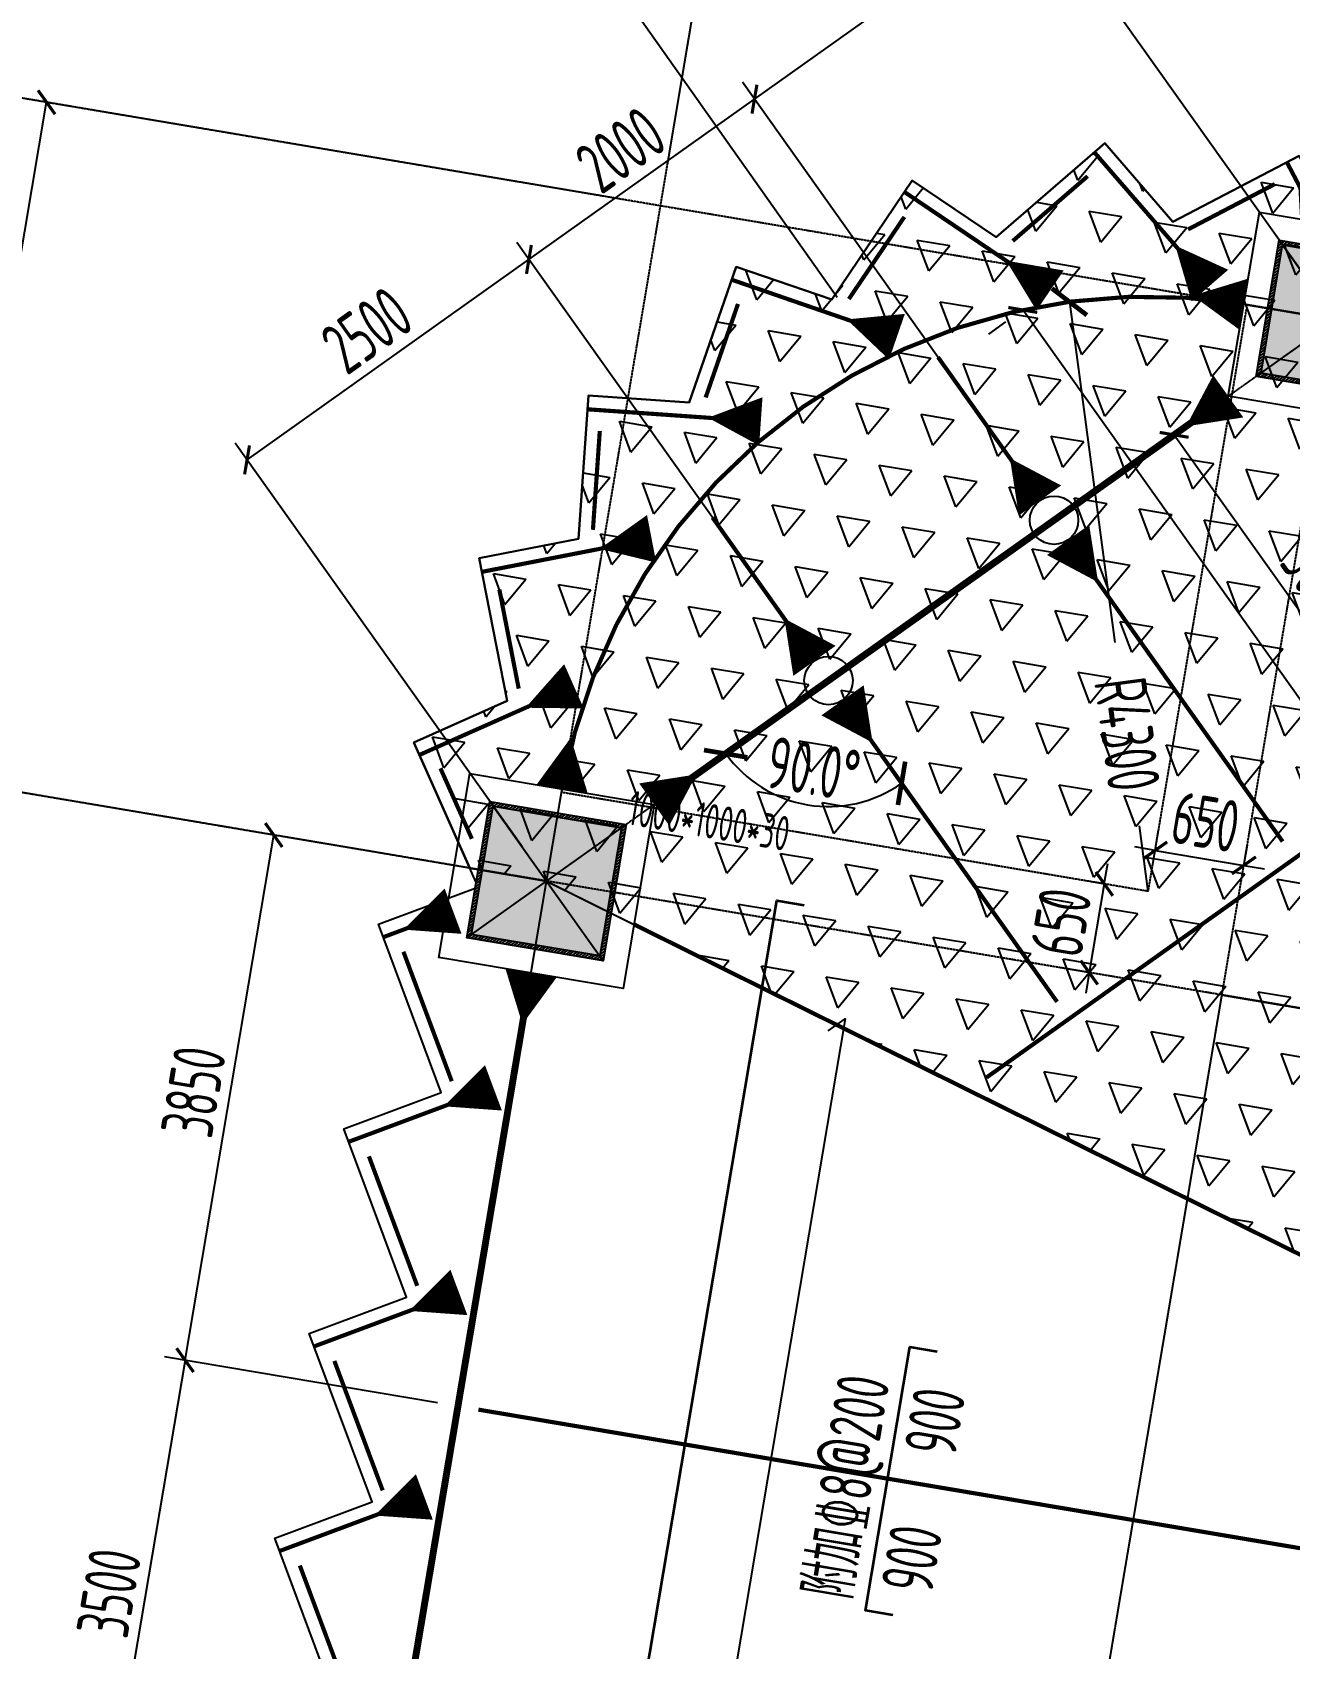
# Model space of a CAD drawing. Header units: inches. Extents: x 27 to 78955, y -206 to 80389.
# Drawn here: x 11858 to 20945, y 61271 to 72956 of the extents above; entities that cross this region are included whole.
import ezdxf
from ezdxf.enums import TextEntityAlignment as Align

# ---------------------------------------------------------------- set-up
doc = ezdxf.new("R2010")
doc.units = ezdxf.units.IN
doc.header["$MEASUREMENT"] = 0
for name, pattern in [('T1-AXIS-150$0$CENTER', [2, 1.25, -0.25, 0.25, -0.25]), ('T1-COLS-F10~F19$0$HIDDEN', [0.375, 0.25, -0.125]), ('T1-PLAN-F11$0$CENTER', [2, 1.25, -0.25, 0.25, -0.25]), ('T1-PLAN-F11$0$HIDDEN', [0.375, 0.25, -0.125])]:
    doc.linetypes.add(name, pattern=pattern)
for name, color, linetype in [('T1-AXIS-150$0$0S-AXIS', 1, 'T1-AXIS-150$0$CENTER'), ('T1-AXIS-150$0$0S-AXIS-DIMS', 1, 'Continuous'), ('T1-COLS-F10~F19$0$0S-COLS', 90, 'T1-COLS-F10~F19$0$HIDDEN'), ('T1-COLS-F10~F19$0$0S-COLS-HATCH', 8, 'Continuous'), ('T1-COLS-F10~F19$0$0S-SCOLS-LINE', 2, 'Continuous'), ('T1-PLAN-F11$0$0S-AXIS', 21, 'T1-PLAN-F11$0$CENTER'), ('T1-PLAN-F11$0$0S-SBEAM-FB', 7, 'T1-PLAN-F11$0$HIDDEN'), ('T1-PLAN-F11$0$0S-SBEAM-SB', 3, 'T1-PLAN-F11$0$HIDDEN'), ('T1-PLAN-F11$0$0S-SLAB-LINE', 40, 'Continuous'), ('T1-PLAN-F11$0$0S-SLAB-RBAR', 7, 'Continuous'), ('T1-PLAN-F11$0$0S-SLAB-SYMB', 10, 'Continuous'), ('T1-PLAN-F11$0$0S-SLAB-TEXT', 4, 'Continuous'), ('T1-PLAN-F11$0$0S-SYMB-DIMS', 21, 'Continuous')]:
    doc.layers.add(name, color=color, linetype=linetype)
doc.layers.add('T1-COLS-F10~F19$0$0-COLS-定位用', color=21, linetype='Continuous', plot=False)
doc.styles.add('T1-AXIS-150$0$XD2008', font='xd-hzs.shx', dxfattribs={"width": 0.7, "bigfont": 'xd-hztxt.shx'})
doc.styles.add('T1-COLS-F10~F19$0$XD2008', font='xd-hzs.shx', dxfattribs={"width": 0.7, "bigfont": 'xd-hztxt.shx'})
doc.styles.add('T1-PLAN-F11$0$XD2008', font='xd-hzs.shx', dxfattribs={"width": 0.7, "bigfont": 'xd-hztxt.shx'})
doc.dimstyles.new('T1-AXIS-150$0$XD150$0', dxfattribs={"dimscale": 150, "dimtxt": 3.5, "dimasz": 1, "dimexe": 1, "dimexo": 2, "dimgap": 0.5, "dimtad": 1, "dimdec": 0, "dimdsep": 46, "dimtxsty": 'T1-AXIS-150$0$XD2008', "dimblk": 'T1-AXIS-150$0$_ARCHTICK', "dimcen": 2.5, "dimclrt": 4, "dimaunit": 1, "dimadec": 0, "dimazin": 0, "dimtfac": 1, "dimtdec": 0, "dimtix": 1, "dimtmove": 0, "dimatfit": 3, "dimfxl": 1, "dimtolj": 1, "dimtzin": 0, "dimarcsym": 0})
doc.dimstyles.new('T1-PLAN-F11$0$XD150', dxfattribs={"dimscale": 150, "dimtxt": 2.5, "dimasz": 1.5, "dimexe": 1, "dimexo": 2, "dimgap": 0.5, "dimtad": 1, "dimdec": 0, "dimdsep": 46, "dimtxsty": 'T1-PLAN-F11$0$XD2008', "dimblk": 'T1-PLAN-F11$0$_ARCHTICK', "dimcen": 2.5, "dimclrt": 4, "dimadec": 1, "dimazin": 0, "dimtfac": 1, "dimtdec": 0, "dimtix": 1, "dimtmove": 2, "dimatfit": 3, "dimldrblk": 'T1-PLAN-F11$0$_ARCHTICK', "dimfxl": 1, "dimtolj": 1, "dimtzin": 0, "dimarcsym": 0})
doc.dimstyles.new('T1-PLAN-F11$0$XD150$0', dxfattribs={"dimscale": 150, "dimtxt": 2.5, "dimasz": 1, "dimexe": 1, "dimexo": 2, "dimgap": 0.5, "dimtad": 1, "dimdec": 0, "dimdsep": 46, "dimtxsty": 'T1-PLAN-F11$0$XD2008', "dimblk": 'T1-PLAN-F11$0$_ARCHTICK', "dimcen": 2.5, "dimclrt": 4, "dimadec": 0, "dimazin": 0, "dimtfac": 1, "dimtdec": 0, "dimtix": 1, "dimtmove": 0, "dimatfit": 3, "dimfxl": 1, "dimtolj": 1, "dimtzin": 0, "dimarcsym": 0})

# ---------------------------------------------------------------- blocks, each defined once
blk = doc.blocks.new('T1-COLS-F10~F19$0$COLS-T1-1000x1000x30')
at = {"layer": 'T1-COLS-F10~F19$0$0S-COLS-HATCH'}
h = blk.add_hatch(dxfattribs=at)
h.set_pattern_fill('ANSI31', color=256, scale=5)
h.set_pattern_definition([(45, (0, 0), (-11.22532, 11.22532), [])])
h.paths.add_polyline_path([(-470, 470), (470, 470), (470, -470), (-470, -470)], flags=16)
h.paths.add_polyline_path([(-500, 500), (500, 500), (500, -500), (-500, -500)])
h = blk.add_hatch(color=256, dxfattribs=at)
h.dxf.hatch_style = 1
h.paths.add_polyline_path([(-470, 470), (470, 470), (470, -470), (-470, -470)])
at = {"layer": 'Defpoints', "color": 8}
blk.add_lwpolyline([(-675, 675), (675, 675), (675, -675), (-675, -675)], close=True, dxfattribs=at)
at = {"layer": 'T1-COLS-F10~F19$0$0-COLS-定位用'}
for p, q in [((-500, -500), (500, 500)), ((-500, 500), (500, -500))]:
    blk.add_line(p, q, dxfattribs=at)
at = {"layer": 'T1-COLS-F10~F19$0$0S-SCOLS-LINE'}
for points in [[(-500, 500), (500, 500), (500, -500), (-500, -500)], [(-470, 470), (470, 470), (470, -470), (-470, -470)]]:
    blk.add_lwpolyline(points, close=True, dxfattribs=at)
at = {"layer": 'Defpoints', "insert": (500, 500), "char_height": 250, "attachment_point": 7, "style": 'T1-COLS-F10~F19$0$XD2008'}
blk.add_mtext('\\A1;1000*1000*30', dxfattribs=at)
blk = doc.blocks.new('T1-AXIS-150$0$_ARCHTICK')
at = {"color": 0, "linetype": 'ByBlock', "const_width": 0.15}
blk.add_lwpolyline([(-0.5, -0.5), (0.5, 0.5)], dxfattribs=at)
blk = doc.blocks.new('*D138')
at = {"layer": 'Defpoints', "color": 0, "transparency": 16777216}
for p in [(12299894, 1292622), (12294264, 1289008), (12299145, 1288185)]:
    blk.add_point(p, dxfattribs=at)
at = {"layer": 'T1-AXIS-150$0$0S-AXIS-DIMS', "color": 0, "lineweight": -2, "transparency": 16777216}
for p, q in [((12294314, 1289304), (12295037, 1293593)), ((12295013, 1293445), (12299894, 1292622)), ((12299195, 1288480), (12299919, 1292770))]:
    blk.add_line(p, q, dxfattribs=at)
at = {"layer": 'T1-AXIS-150$0$0S-AXIS-DIMS', "color": 0, "lineweight": -2, "transparency": 16777216, "xscale": 150, "yscale": 150, "zscale": 150}
for p, rotation in [((12295013, 1293445), 170.4236160110201), ((12299894, 1292622), 350.4236160110202)]:
    blk.add_blockref('T1-AXIS-150$0$_ARCHTICK', p, dxfattribs=dict(at, rotation=rotation))
at = {"layer": 'T1-AXIS-150$0$0S-AXIS-DIMS', "color": 4, "transparency": 16777216, "insert": (12297509, 1293366), "char_height": 525, "attachment_point": 5, "rotation": 350.4236, "style": 'T1-AXIS-150$0$XD2008'}
blk.add_mtext('\\A1;4950', dxfattribs=at)
blk = doc.blocks.new('*D139')
at = {"layer": 'Defpoints', "color": 0, "transparency": 16777216}
for p in [(12294264, 1289008), (12331746, 1288769), (12330748, 1282853)]:
    blk.add_point(p, dxfattribs=at)
at = {"layer": 'T1-AXIS-150$0$0S-AXIS-DIMS', "color": 0, "lineweight": -2, "transparency": 16777216}
for p, q in [((12294314, 1289304), (12295287, 1295072)), ((12295262, 1294924), (12331746, 1288769)), ((12330798, 1283148), (12331771, 1288917))]:
    blk.add_line(p, q, dxfattribs=at)
at = {"layer": 'T1-AXIS-150$0$0S-AXIS-DIMS', "color": 0, "lineweight": -2, "transparency": 16777216, "xscale": 150, "yscale": 150, "zscale": 150}
for p, rotation in [((12295262, 1294924), 170.4236160112971), ((12331746, 1288769), 350.4236160112972)]:
    blk.add_blockref('T1-AXIS-150$0$_ARCHTICK', p, dxfattribs=dict(at, rotation=rotation))
at = {"layer": 'T1-AXIS-150$0$0S-AXIS-DIMS', "color": 4, "transparency": 16777216, "insert": (12313560, 1292180), "char_height": 525, "attachment_point": 5, "rotation": 350.4236, "style": 'T1-AXIS-150$0$XD2008'}
blk.add_mtext('\\A1;37000', dxfattribs=at)
blk = doc.blocks.new('*D148')
at = {"layer": 'Defpoints', "color": 0, "transparency": 16777216}
for p in [(12289003, 1284876), (12293440, 1284127), (12291935, 1275203)]:
    blk.add_point(p, dxfattribs=at)
at = {"layer": 'T1-AXIS-150$0$0S-AXIS-DIMS', "color": 0, "lineweight": -2, "transparency": 16777216}
for p, q in [((12287498, 1275952), (12289003, 1284876)), ((12293145, 1284177), (12288855, 1284901)), ((12291639, 1275253), (12287350, 1275977))]:
    blk.add_line(p, q, dxfattribs=at)
at = {"layer": 'T1-AXIS-150$0$0S-AXIS-DIMS', "color": 0, "lineweight": -2, "transparency": 16777216, "xscale": 150, "yscale": 150, "zscale": 150}
for p, rotation in [((12289003, 1284876), 80.42361606363728), ((12287498, 1275952), 260.4236160636373)]:
    blk.add_blockref('T1-AXIS-150$0$_ARCHTICK', p, dxfattribs=dict(at, rotation=rotation))
at = {"layer": 'T1-AXIS-150$0$0S-AXIS-DIMS', "color": 4, "transparency": 16777216, "insert": (12287918, 1280470), "char_height": 525, "attachment_point": 5, "rotation": 80.4236, "style": 'T1-AXIS-150$0$XD2008'}
blk.add_mtext('\\A1;9050', dxfattribs=at)
blk = doc.blocks.new('*D149')
at = {"layer": 'Defpoints', "color": 0, "transparency": 16777216}
for p in [(12289827, 1289757), (12294264, 1289008), (12293440, 1284127)]:
    blk.add_point(p, dxfattribs=at)
at = {"layer": 'T1-AXIS-150$0$0S-AXIS-DIMS', "color": 0, "lineweight": -2, "transparency": 16777216}
for p, q in [((12293968, 1289058), (12289679, 1289782)), ((12289003, 1284876), (12289827, 1289757)), ((12293145, 1284177), (12288855, 1284901))]:
    blk.add_line(p, q, dxfattribs=at)
at = {"layer": 'T1-AXIS-150$0$0S-AXIS-DIMS', "color": 0, "lineweight": -2, "transparency": 16777216, "xscale": 150, "yscale": 150, "zscale": 150}
for p, rotation in [((12289827, 1289757), 80.42361606363728), ((12289003, 1284876), 260.4236160636373)]:
    blk.add_blockref('T1-AXIS-150$0$_ARCHTICK', p, dxfattribs=dict(at, rotation=rotation))
at = {"layer": 'T1-AXIS-150$0$0S-AXIS-DIMS', "color": 4, "transparency": 16777216, "insert": (12289082, 1287372), "char_height": 525, "attachment_point": 5, "rotation": 80.4236, "style": 'T1-AXIS-150$0$XD2008'}
blk.add_mtext('\\A1;4950', dxfattribs=at)
blk = doc.blocks.new('*D150')
at = {"layer": 'Defpoints', "color": 0, "transparency": 16777216}
for p in [(12288348, 1290006), (12294264, 1289008), (12288108, 1252524)]:
    blk.add_point(p, dxfattribs=at)
at = {"layer": 'T1-AXIS-150$0$0S-AXIS-DIMS', "color": 0, "lineweight": -2, "transparency": 16777216}
for p, q in [((12293968, 1289058), (12288200, 1290031)), ((12282192, 1253522), (12288348, 1290006)), ((12287813, 1252574), (12282044, 1253547))]:
    blk.add_line(p, q, dxfattribs=at)
at = {"layer": 'T1-AXIS-150$0$0S-AXIS-DIMS', "color": 0, "lineweight": -2, "transparency": 16777216, "xscale": 150, "yscale": 150, "zscale": 150}
for p, rotation in [((12288348, 1290006), 80.42361603598395), ((12282192, 1253522), 260.423616035984)]:
    blk.add_blockref('T1-AXIS-150$0$_ARCHTICK', p, dxfattribs=dict(at, rotation=rotation))
at = {"layer": 'T1-AXIS-150$0$0S-AXIS-DIMS', "color": 4, "transparency": 16777216, "insert": (12284937, 1271820), "char_height": 525, "attachment_point": 5, "rotation": 80.4236, "style": 'T1-AXIS-150$0$XD2008'}
blk.add_mtext('\\A1;37000', dxfattribs=at)
blk = doc.blocks.new('T1-PLAN-F11$0$_ARCHTICK')
at = {"color": 0, "linetype": 'ByBlock', "const_width": 0.15}
blk.add_lwpolyline([(-0.5, -0.5), (0.5, 0.5)], dxfattribs=at)
blk = doc.blocks.new('*D159')
at = {"layer": 'Defpoints', "color": 0, "transparency": 16777216}
for p in [(15082, 62999), (12380, 59906), (14500, 59548)]:
    blk.add_point(p, dxfattribs=at)
at = {"layer": 'T1-PLAN-F11$0$0S-SYMB-DIMS', "color": 0, "lineweight": -2, "transparency": 16777216}
for p, q in [((12962, 63357), (12380, 59906)), ((14786, 63049), (12814, 63382)), ((14204, 59598), (12232, 59931))]:
    blk.add_line(p, q, dxfattribs=at)
at = {"layer": 'T1-PLAN-F11$0$0S-SYMB-DIMS', "color": 0, "lineweight": -2, "transparency": 16777216, "xscale": 150, "yscale": 150, "zscale": 150}
for p, rotation in [((12962, 63357), 80.42361606585625), ((12380, 59906), 260.4236160658563)]:
    blk.add_blockref('T1-PLAN-F11$0$_ARCHTICK', p, dxfattribs=dict(at, rotation=rotation))
at = {"layer": 'T1-PLAN-F11$0$0S-SYMB-DIMS', "color": 4, "transparency": 16777216, "insert": (12412, 61675), "char_height": 375, "attachment_point": 5, "rotation": 80.4236, "style": 'T1-PLAN-F11$0$XD2008'}
blk.add_mtext('\\A1;3500', dxfattribs=at)
blk = doc.blocks.new('*D182')
at = {"layer": 'Defpoints', "color": 0, "transparency": 16777216}
for p in [(19242, 69429), (21849, 67602), (20981, 66984)]:
    blk.add_point(p, dxfattribs=at)
at = {"layer": 'T1-PLAN-F11$0$0S-SYMB-DIMS', "color": 0, "lineweight": -2, "transparency": 16777216}
for p, q in [((19486, 69603), (20232, 70133)), ((20110, 70046), (21849, 67602)), ((21225, 67158), (21971, 67689))]:
    blk.add_line(p, q, dxfattribs=at)
at = {"layer": 'T1-PLAN-F11$0$0S-SYMB-DIMS', "color": 0, "lineweight": -2, "transparency": 16777216, "xscale": 150, "yscale": 150, "zscale": 150}
for p, rotation in [((20110, 70046), 125.4236160168905), ((21849, 67602), 305.4236160168905)]:
    blk.add_blockref('T1-PLAN-F11$0$_ARCHTICK', p, dxfattribs=dict(at, rotation=rotation))
at = {"layer": 'T1-PLAN-F11$0$0S-SYMB-DIMS', "color": 4, "transparency": 16777216, "insert": (21193, 68976), "char_height": 375, "attachment_point": 5, "rotation": 305.4236, "style": 'T1-PLAN-F11$0$XD2008'}
blk.add_mtext('\\A1;3000', dxfattribs=at)
blk = doc.blocks.new('*D184')
at = {"layer": 'Defpoints', "color": 0, "transparency": 16777216}
for p in [(15447, 71314), (17612, 68270), (15575, 66821)]:
    blk.add_point(p, dxfattribs=at)
at = {"layer": 'T1-PLAN-F11$0$0S-SYMB-DIMS', "color": 0, "lineweight": -2, "transparency": 16777216}
for p, q in [((17438, 68514), (15360, 71436)), ((13410, 69865), (15447, 71314)), ((15401, 67065), (13323, 69987))]:
    blk.add_line(p, q, dxfattribs=at)
at = {"layer": 'T1-PLAN-F11$0$0S-SYMB-DIMS', "color": 0, "lineweight": -2, "transparency": 16777216, "xscale": 150, "yscale": 150, "zscale": 150}
for p, rotation in [((15447, 71314), 35.42361549344676), ((13410, 69865), 215.4236154934467)]:
    blk.add_blockref('T1-PLAN-F11$0$_ARCHTICK', p, dxfattribs=dict(at, rotation=rotation))
at = {"layer": 'T1-PLAN-F11$0$0S-SYMB-DIMS', "color": 4, "transparency": 16777216, "insert": (14276, 70803), "char_height": 375, "attachment_point": 5, "rotation": 35.4236, "style": 'T1-PLAN-F11$0$XD2008'}
blk.add_mtext('\\A1;2500', dxfattribs=at)
blk = doc.blocks.new('*D185')
at = {"layer": 'Defpoints', "color": 0, "transparency": 16777216}
for p in [(17077, 72473), (19242, 69429), (17612, 68270)]:
    blk.add_point(p, dxfattribs=at)
at = {"layer": 'T1-PLAN-F11$0$0S-SYMB-DIMS', "color": 0, "lineweight": -2, "transparency": 16777216}
for p, q in [((19068, 69673), (16990, 72595)), ((15447, 71314), (17077, 72473)), ((17438, 68514), (15360, 71436))]:
    blk.add_line(p, q, dxfattribs=at)
at = {"layer": 'T1-PLAN-F11$0$0S-SYMB-DIMS', "color": 0, "lineweight": -2, "transparency": 16777216, "xscale": 150, "yscale": 150, "zscale": 150}
for p, rotation in [((17077, 72473), 35.42361606015397), ((15447, 71314), 215.423616060154)]:
    blk.add_blockref('T1-PLAN-F11$0$_ARCHTICK', p, dxfattribs=dict(at, rotation=rotation))
at = {"layer": 'T1-PLAN-F11$0$0S-SYMB-DIMS', "color": 4, "transparency": 16777216, "insert": (16110, 72107), "char_height": 375, "attachment_point": 5, "rotation": 35.4236, "style": 'T1-PLAN-F11$0$XD2008'}
blk.add_mtext('\\A1;2000', dxfattribs=at)
blk = doc.blocks.new('*D186')
at = {"layer": 'Defpoints', "color": 0, "transparency": 16777216}
for p in [(19114, 73922), (21279, 70878), (19242, 69429)]:
    blk.add_point(p, dxfattribs=at)
at = {"layer": 'T1-PLAN-F11$0$0S-SYMB-DIMS', "color": 0, "lineweight": -2, "transparency": 16777216}
for p, q in [((21105, 71123), (19027, 74044)), ((17077, 72473), (19114, 73922)), ((19068, 69673), (16990, 72595))]:
    blk.add_line(p, q, dxfattribs=at)
at = {"layer": 'T1-PLAN-F11$0$0S-SYMB-DIMS', "color": 0, "lineweight": -2, "transparency": 16777216, "xscale": 150, "yscale": 150, "zscale": 150}
for p, rotation in [((19114, 73922), 35.42361658725777), ((17077, 72473), 215.4236165872578)]:
    blk.add_blockref('T1-PLAN-F11$0$_ARCHTICK', p, dxfattribs=dict(at, rotation=rotation))
at = {"layer": 'T1-PLAN-F11$0$0S-SYMB-DIMS', "color": 4, "transparency": 16777216, "insert": (17943, 73411), "char_height": 375, "attachment_point": 5, "rotation": 35.4236, "style": 'T1-PLAN-F11$0$XD2008'}
blk.add_mtext('\\A1;2500', dxfattribs=at)
blk = doc.blocks.new('*D192')
at = {"layer": 'Defpoints', "color": 0, "transparency": 16777216}
for p in [(19923, 66746), (19496, 66159), (19815, 66105)]:
    blk.add_point(p, dxfattribs=at)
at = {"layer": 'T1-PLAN-F11$0$0S-SYMB-DIMS', "color": 0, "lineweight": -2, "transparency": 16777216}
for p, q in [((19605, 66800), (19630, 66948)), ((19627, 66796), (19457, 66825)), ((19605, 66800), (19496, 66159)), ((19519, 66155), (19349, 66184)), ((19496, 66159), (19472, 66011))]:
    blk.add_line(p, q, dxfattribs=at)
at = {"layer": 'T1-PLAN-F11$0$0S-SYMB-DIMS', "color": 0, "lineweight": -2, "transparency": 16777216, "xscale": 150, "yscale": 150, "zscale": 150}
for p, rotation in [((19605, 66800), 260.4236160658563), ((19496, 66159), 80.4236160658563)]:
    blk.add_blockref('T1-PLAN-F11$0$_ARCHTICK', p, dxfattribs=dict(at, rotation=rotation))
at = {"layer": 'T1-PLAN-F11$0$0S-SYMB-DIMS', "color": 4, "transparency": 16777216, "insert": (19292, 66523), "char_height": 375, "attachment_point": 5, "rotation": 80.4236, "style": 'T1-PLAN-F11$0$XD2008'}
blk.add_mtext('\\A1;650', dxfattribs=at)
blk = doc.blocks.new('*D193')
at = {"layer": 'Defpoints', "color": 0, "transparency": 16777216}
for p in [(20614, 66934), (19923, 66746), (20564, 66638)]:
    blk.add_point(p, dxfattribs=at)
at = {"layer": 'T1-PLAN-F11$0$0S-SYMB-DIMS', "color": 0, "lineweight": -2, "transparency": 16777216}
for p, q in [((19973, 67042), (19998, 67190)), ((20614, 66934), (20639, 67082)), ((19973, 67042), (19825, 67067)), ((19973, 67042), (20614, 66934)), ((20614, 66934), (20762, 66909))]:
    blk.add_line(p, q, dxfattribs=at)
at = {"layer": 'T1-PLAN-F11$0$0S-SYMB-DIMS', "color": 0, "lineweight": -2, "transparency": 16777216, "xscale": 150, "yscale": 150, "zscale": 150}
for p, rotation in [((19973, 67042), 350.4236160065811), ((20614, 66934), 170.4236160065811)]:
    blk.add_blockref('T1-PLAN-F11$0$_ARCHTICK', p, dxfattribs=dict(at, rotation=rotation))
at = {"layer": 'T1-PLAN-F11$0$0S-SYMB-DIMS', "color": 4, "transparency": 16777216, "insert": (20337, 67247), "char_height": 375, "attachment_point": 5, "rotation": 350.4236, "style": 'T1-PLAN-F11$0$XD2008'}
blk.add_mtext('\\A1;650', dxfattribs=at)
blk = doc.blocks.new('*D194')
at = {"layer": 'Defpoints', "color": 0, "transparency": 16777216}
for p in [(19353, 71008), (19923, 66746)]:
    blk.add_point(p, dxfattribs=at)
at = {"layer": 'T1-PLAN-F11$0$0S-SYMB-DIMS', "color": 0, "lineweight": -2, "transparency": 16777216}
for p, q in [((19353, 71008), (19682, 68544)), ((19923, 66746), (19860, 67219))]:
    blk.add_line(p, q, dxfattribs=at)
blk.add_arc((19923, 66746), 4300, 95.6187, 166.4262, dxfattribs=at)
at = {"layer": 'T1-PLAN-F11$0$0S-SYMB-DIMS', "color": 0, "lineweight": -2, "transparency": 16777216, "xscale": 225, "yscale": 225, "zscale": 225, "rotation": 97.61741467333125}
blk.add_blockref('T1-PLAN-F11$0$_ARCHTICK', (19353, 71008), dxfattribs=at)
at = {"layer": 'T1-PLAN-F11$0$0S-SYMB-DIMS', "color": 4, "transparency": 16777216, "insert": (19771, 67882), "char_height": 375, "attachment_point": 5, "rotation": 277.6174, "style": 'T1-PLAN-F11$0$XD2008'}
blk.add_mtext('\\A1;R4300', dxfattribs=at)
blk = doc.blocks.new('T1-PLAN-F11$0$幕墙钢梁')
at = {"layer": 'Defpoints', "color": 8, "linetype": 'T1-PLAN-F11$0$CENTER'}
blk.add_lwpolyline([(-27100, 27100), (0, 27100), (0, 0), (-27100, 0)], close=True, dxfattribs=at)
at = {"layer": 'T1-PLAN-F11$0$0S-SBEAM-SB'}
for points in [[(-27301, 32669, 350, 30, 0), (-27513, 32948, 30, 30, 0), (-27639, 33114, 0, 0, 0)], [(-29024, 32954, 30, 30, 0), (-28309, 32365, 30, 350, 0), (-28039, 32142, 0, 0, 0)], [(-28263, 32516, 30, 30, 0), (-27698, 32944, 0, 0, 0)], [(-29498, 32223, 30, 30, 0), (-29042, 32775, 0, 0, 0)], [(-30328, 32442, 30, 30, 0), (-29491, 32061, 30, 350, 0), (-29172, 31915, 0, 0, 0)], [(-30596, 31612, 30, 30, 0), (-30299, 32264, 0, 0, 0)], [(-31454, 31609, 30, 30, 0), (-30554, 31459, 30, 350, 0), (-30208, 31401, 0, 0, 0)], [(-31498, 30738, 30, 30, 0), (-31380, 31444, 0, 0, 0)], [(-32326, 30512, 30, 30, 0), (-31424, 30600, 30, 350, 0), (-31076, 30634, 0, 0, 0)], [(-32142, 29659, 30, 30, 0), (-32212, 30372, 0, 0, 0)], [(-31713, 29666, 350, 30, 0), (-32041, 29543, 30, 30, 0), (-32883, 29226, 0, 0, 0)], [(-32480, 28438, 30, 30, 0), (-32737, 29121, 0, 0, 0)], [(-32089, 28521, 350, 30, 0), (-32381, 28328, 30, 30, 0), (-33108, 27846, 0, 0, 0)], [(-32633, 27311, 30, 30, 0), (-32942, 27776, 0, 0, 0)], [(-32680, 26773, 350, 30, 0), (-32983, 26598, 30, 30, 0), (-33147, 26503, 0, 0, 0)], [(-32485, 25559, 30, 30, 0), (-32985, 26424, 0, 0, 0)], [(-32180, 25562, 350, 30, 0), (-32483, 25387, 30, 30, 0), (-33147, 25003, 0, 0, 0)], [(-32485, 24059, 30, 30, 0), (-32985, 24924, 0, 0, 0)], [(-32180, 24062, 350, 30, 0), (-32483, 23887, 30, 30, 0), (-33147, 23503, 0, 0, 0)], [(-32485, 22559, 30, 30, 0), (-32985, 23424, 0, 0, 0)], [(-32180, 22562, 350, 30, 0), (-32483, 22387, 30, 30, 0), (-33147, 22003, 0, 0, 0)], [(-32485, 21059, 30, 30, 0), (-32985, 21924, 0, 0, 0)]]:
    blk.add_lwpolyline(points, format="xyseb", dxfattribs=at)
blk = doc.blocks.new('*D265')
at = {"layer": 'Defpoints', "color": 0, "transparency": 16777216}
for p in [(21279, 70878), (17713, 68127), (17233, 67441), (15575, 66821), (19264, 65947)]:
    blk.add_point(p, dxfattribs=at)
at = {"layer": 'T1-PLAN-F11$0$0S-SYMB-DIMS', "color": 0, "lineweight": -2, "transparency": 16777216}
blk.add_arc((17612, 68270), 911, 215.4236, 305.4236, dxfattribs=at)
at = {"layer": 'T1-PLAN-F11$0$0S-SYMB-DIMS', "color": 0, "lineweight": -2, "transparency": 16777216, "xscale": 225, "yscale": 225, "zscale": 225}
for p, rotation in [((16869, 67741), 125.4236168727746), ((18140, 67527), 35.42361606024219)]:
    blk.add_blockref('T1-PLAN-F11$0$_ARCHTICK', p, dxfattribs=dict(at, rotation=rotation))
at = {"layer": 'T1-PLAN-F11$0$0S-SYMB-DIMS', "color": 4, "transparency": 16777216, "insert": (17504, 67630), "char_height": 375, "attachment_point": 5, "rotation": 350.4236, "style": 'T1-PLAN-F11$0$XD2008'}
blk.add_mtext('\\A1;90.0°', dxfattribs=at)
blk = doc.blocks.new('*D215')
at = {"layer": 'Defpoints', "color": 0, "transparency": 16777216}
for p in [(13603, 67153), (15575, 66821), (15082, 62999)]:
    blk.add_point(p, dxfattribs=at)
at = {"layer": 'T1-PLAN-F11$0$0S-SYMB-DIMS', "color": 0, "lineweight": -2, "transparency": 16777216}
for p, q in [((12962, 63357), (13603, 67153)), ((15279, 66870), (13455, 67178)), ((14786, 63049), (12814, 63382))]:
    blk.add_line(p, q, dxfattribs=at)
at = {"layer": 'T1-PLAN-F11$0$0S-SYMB-DIMS', "color": 0, "lineweight": -2, "transparency": 16777216, "xscale": 150, "yscale": 150, "zscale": 150}
for p, rotation in [((13603, 67153), 80.42361606363698), ((12962, 63357), 260.423616063637)]:
    blk.add_blockref('T1-PLAN-F11$0$_ARCHTICK', p, dxfattribs=dict(at, rotation=rotation))
at = {"layer": 'T1-PLAN-F11$0$0S-SYMB-DIMS', "color": 4, "transparency": 16777216, "insert": (13023, 65299), "char_height": 375, "attachment_point": 5, "rotation": 80.4236, "style": 'T1-PLAN-F11$0$XD2008'}
blk.add_mtext('\\A1;3850', dxfattribs=at)
blk = doc.blocks.new('*D255')
at = {"layer": 'Defpoints', "color": 0, "transparency": 16777216}
for p in [(19016, 70949), (19016, 70949), (25076, 62429)]:
    blk.add_point(p, dxfattribs=at)
at = {"layer": 'T1-PLAN-F11$0$0S-SLAB-TEXT', "color": 0, "lineweight": -2, "transparency": 16777216}
for p, q in [((25076, 62429), (19016, 70949)), ((18771, 70775), (18894, 70862)), ((24832, 62255), (24954, 62342))]:
    blk.add_line(p, q, dxfattribs=at)
at = {"layer": 'T1-PLAN-F11$0$0S-SLAB-TEXT', "color": 0, "lineweight": -2, "transparency": 16777216, "xscale": 150, "yscale": 150, "zscale": 150}
for p, rotation in [((19016, 70949), 125.4236158449891), ((25076, 62429), 305.4236158449891)]:
    blk.add_blockref('T1-PLAN-F11$0$_ARCHTICK', p, dxfattribs=dict(at, rotation=rotation))
blk = doc.blocks.new('T1-AXIS-150')
at = {"layer": 'T1-AXIS-150$0$0S-AXIS'}
for p, q in [((12286860.7, 1245127.9), (12295478.3, 1296206.3)), ((12291741.8, 1244304.5), (12300359.4, 1295382.8)), ((12337995.9, 1281629.9), (12287016.3, 1290230.8)), ((12337172.4, 1276748.9), (12286192.8, 1285349.8))]:
    blk.add_line(p, q, dxfattribs=at)
at = {"layer": 'T1-AXIS-150$0$0S-AXIS-DIMS'}
dim = blk.add_aligned_dim(p1=(12294263.9, 1289008), p2=(12330748.3, 1282852.6), distance=6000, dimstyle='T1-AXIS-150$0$XD150$0', dxfattribs=at)
dim.commit()
dim.dimension.update_dxf_attribs({"geometry": '*D139', "text_midpoint": (12313560.4, 1292179.5)})
for base, p1, p2, angle, picture, middle in [((12299893.5, 1292621.8), (12294263.9, 1289008), (12299144.9, 1288184.5), 170.42362, '*D138', (12297509.2, 1293366.4)), ((12289826.6, 1289756.7), (12293440.4, 1284127), (12294263.9, 1289008), 260.42362, '*D149', (12289082.1, 1287372.3)), ((12289003.1, 1284875.7), (12291934.8, 1275203.1), (12293440.4, 1284127), 260.42362, '*D148', (12287917.5, 1280469.9))]:
    dim = blk.add_linear_dim(base=base, p1=p1, p2=p2, angle=angle, dimstyle='T1-AXIS-150$0$XD150$0', override={"dimtmove": 1}, dxfattribs=at)
    dim.commit()
    dim.dimension.update_dxf_attribs({"geometry": picture, "text_midpoint": middle})
dim = blk.add_linear_dim(base=(12288347.5, 1290006.2), p1=(12288108.5, 1252523.6), p2=(12294263.9, 1289008), angle=80.42362, dimstyle='T1-AXIS-150$0$XD150$0', dxfattribs=at)
dim.commit()
dim.dimension.update_dxf_attribs({"geometry": '*D150', "text_midpoint": (12284937, 1271820.2)})
blk = doc.blocks.new('T1-COLS-F10~F19')
blk.add_blockref('T1-AXIS-150', (0, 0))
at = {"layer": 'T1-COLS-F10~F19$0$0S-COLS', "rotation": 350.4236160359932}
for p in [(12299145, 1288185), (12293440, 1284127)]:
    blk.add_blockref('T1-COLS-F10~F19$0$COLS-T1-1000x1000x30', p, dxfattribs=at)

msp = doc.modelspace()

# ---------------------------------------------------------------- hatches: boundary and pattern name
at = {"layer": 'T1-PLAN-F11$0$0S-SLAB-SYMB'}
h = msp.add_hatch(dxfattribs=at)
h.set_pattern_fill('TRIANG', color=8, scale=50)
h.set_pattern_definition([(50.4236, (22289.7, 41703.4), (-166.1914, 446.312), [238.125, -238.125]), (110.4236, (22289.7, 41703.4), (-469.6133, 79.23), [238.125, -238.125]), (350.4236, (22206.6, 41926.54), (303.422, 367.082), [238.125, -238.125])])
h.paths.add_polyline_path([(21365.6, 71390.5), (21013.4, 72063.6), (20101.2, 71586.3), (19608.5, 72155.2), (18822.9, 71475), (18217.6, 71884.3), (17635.5, 71023.5), (16944.7, 71261.7), (16605.9, 70279.3), (15877, 70330.2), (15804.7, 69293.5), (15087.5, 69153.5), (15288.8, 68122.9), (14615, 67823.1), (15019.4, 66914.2), (15574.7, 66820.5), (25026.5, 62132.8), (25093.1, 62527.2), (25487.5, 62460.7), (21279.2, 70878.1)])

# ---------------------------------------------------------------- linework, layer by layer
at = {"layer": 'Defpoints'}
for centre in [(19241.8, 69428.9), (17612, 68269.7)]:
    msp.add_circle(centre, 175, dxfattribs=at)
at = {"layer": 'T1-PLAN-F11$0$0S-AXIS'}
for p, q in [((20638.3, 70986.2), (48643.3, 66261.4)), ((21279.2, 70878.1), (15574.7, 66820.5)), ((10958.1, 39457.2), (15682.8, 67461.5)), ((15574.7, 66820.5), (25026.5, 62132.8))]:
    msp.add_line(p, q, dxfattribs=at)
msp.add_arc((19922.9, 66746.1), 4300, 80.42359, 170.42367, dxfattribs=at)
at = {"layer": 'T1-PLAN-F11$0$0S-SBEAM-FB', "color": 2}
for points in [[(20243.8, 71052.7, 0, 375, 0), (20613.6, 70990.4, 375, 375, 0)], [(20195.7, 70107.4, 0, 375, 0), (20501.3, 70324.8, 375, 375, 0)], [(18923, 69877.1, 0, 375, 0), (19140.4, 69571.5, 375, 375, 0)], [(19560.6, 68980.7, 0, 375, 0), (19343.3, 69286.3, 375, 375, 0)], [(17293.3, 68717.9, 0, 375, 0), (17510.6, 68412.3, 375, 375, 0)], [(17930.8, 67821.5, 0, 375, 0), (17713.5, 68127.1, 375, 375, 0)], [(15749.4, 67855.9, 0, 375, 0), (15687, 67486.1, 375, 375, 0)], [(16658.2, 67591.2, 0, 375, 0), (16352.6, 67373.8, 375, 375, 0)], [(15400, 65785.2, 0, 375, 0), (15462.4, 66154.9, 375, 375, 0)]]:
    msp.add_lwpolyline(points, format="xyseb", dxfattribs=at)
at = {"layer": 'T1-PLAN-F11$0$0S-SBEAM-FB', "const_width": 50}
for points in [[(20501.3, 70324.8), (16352.6, 67373.8)], [(15462.4, 66154.9), (14181.4, 58562.2)]]:
    msp.add_lwpolyline(points, dxfattribs=at)
at = {"layer": 'T1-PLAN-F11$0$0S-SBEAM-SB', "const_width": 30}
msp.add_lwpolyline([(20613.6, 70990.3, 0.4108119), (15687, 67486.1, 0.4108119)], format="xyb", dxfattribs=at)
for points in [[(19140.4, 69571.5), (18403.3, 70607.9)], [(17510.6, 68412.3), (16773.5, 69448.6)], [(20893.7, 67106.5), (19343.3, 69286.3)], [(19264, 65947.2), (17713.5, 68127.1)], [(22529.2, 68085.7), (18754, 65400.4)], [(16206.4, 66507.2), (24886.2, 62202.4)], [(15082.1, 62999.2), (24745.5, 61368.9)]]:
    msp.add_lwpolyline(points, dxfattribs=at)
at = {"layer": 'T1-PLAN-F11$0$0S-SLAB-LINE'}
msp.add_lwpolyline([(14064.2, 60854), (13610.6, 62071.1), (14313.7, 62333.1), (13860.1, 63550.2), (14563.2, 63812.2), (14109.7, 65029.2), (14812.8, 65291.3), (14359.2, 66508.3), (15058.9, 66769.1), (15065.8, 66809.8), (14615, 67823.1), (15288.8, 68122.9), (15087.5, 69153.5), (15804.7, 69293.5), (15877, 70330.2), (16605.9, 70279.3), (16944.7, 71261.7), (17635.5, 71023.5), (18217.6, 71884.3), (18822.9, 71475), (19608.5, 72155.2), (20101.2, 71586.3), (21013.4, 72063.6)], dxfattribs=at)
at = {"layer": 'T1-PLAN-F11$0$0S-SLAB-RBAR', "lineweight": 35}
for points in [[(12875.8, 39612.4), (12678.6, 39645.7), (17239.4, 66678.9), (17436.6, 66645.6)], [(18076.1, 61513.6), (17878.9, 61546.9), (18200.6, 63453.6), (18397.8, 63420.3)]]:
    msp.add_lwpolyline(points, dxfattribs=at)
at = {"layer": 'T1-PLAN-F11$0$0S-SLAB-RBAR'}
msp.add_lwpolyline([(17609.9, 65736.7), (17732.1, 65823.6), (13436.2, 40360.7), (13349.2, 40483)], dxfattribs=at)
at = {"layer": 'T1-PLAN-F11$0$0S-SLAB-SYMB', "color": 8}
msp.add_lwpolyline([(21365.6, 71390.5), (21013.4, 72063.6), (20101.2, 71586.3), (19608.5, 72155.2), (18822.9, 71475), (18217.6, 71884.3), (17635.5, 71023.5), (16944.7, 71261.7), (16605.9, 70279.3), (15877, 70330.2), (15804.7, 69293.5), (15087.5, 69153.5), (15288.8, 68122.9), (14615, 67823.1), (15019.4, 66914.2), (15574.7, 66820.5), (25026.5, 62132.8), (25093.1, 62527.2), (25487.5, 62460.7), (21279.2, 70878.1), (21365.6, 71390.5)], dxfattribs=at)
at = {"layer": 'T1-PLAN-F11$0$0S-SLAB-SYMB'}
msp.add_lwpolyline([(22386.4, 66992, 0, 150, 0), (22060.4, 66760.2, 0, 0, 0), (20838.1, 65890.8, 150, 0, 0), (20512.1, 65658.9, 0, 0, 0)], format="xyseb", dxfattribs=at)
at = {"layer": 'T1-PLAN-F11$0$0S-SLAB-TEXT'}
msp.add_lwpolyline([(17673.5, 71038.7), (16065.5, 73319.5), (9595.1, 74411.2)], dxfattribs=at)
at = {"layer": 'T1-PLAN-F11$0$0S-SYMB-DIMS', "color": 1, "linetype": 'T1-PLAN-F11$0$CENTER'}
for q in [(20638.3, 70986.2), (15682.8, 67461.5)]:
    msp.add_line((19922.9, 66746.1), q, dxfattribs=at)

# ---------------------------------------------------------------- block references
msp.add_blockref('T1-COLS-F10~F19', (-12277865.7, -1217306.5))
at = {"layer": 'T1-PLAN-F11$0$0S-SYMB-DIMS', "rotation": 350.4236160359959}
msp.add_blockref('T1-PLAN-F11$0$幕墙钢梁', (42669.6, 34766.3), dxfattribs=at)

# ---------------------------------------------------------------- texts
at = {"layer": 'T1-PLAN-F11$0$0S-SLAB-TEXT', "style": 'T1-PLAN-F11$0$XD2008', "width": 0.7}
msp.add_text('附加%%1328@200', height=375, rotation=80.42361, dxfattribs=at).set_placement((17787.8, 61614.5))
for p in [(18196.1, 62945.7), (18028.7, 61953.7)]:
    msp.add_text('900', height=375, rotation=80.42362, dxfattribs=at).set_placement(p, align=Align.TOP_CENTER)

# ---------------------------------------------------------------- dimensions: what is measured, and where the dimension line sits
at = {"layer": 'T1-PLAN-F11$0$0S-SLAB-TEXT'}
dim = msp.add_aligned_dim(p1=(25076.4, 62428.6), p2=(19015.8, 70949.3), distance=0, text=' ', dimstyle='T1-PLAN-F11$0$XD150$0', dxfattribs=at)
dim.commit()
dim.dimension.update_dxf_attribs({"geometry": '*D255', "text_midpoint": (22046.1, 66689)})
at = {"layer": 'T1-PLAN-F11$0$0S-SYMB-DIMS'}
for p1, p2, distance, picture, middle in [((19241.8, 69428.9), (21279.2, 70878.1), 3735.5, '*D186', (17943.2, 73411.4)), ((17612, 68269.7), (19241.8, 69428.9), 3735.5, '*D185', (16109.6, 72107.2)), ((15574.7, 66820.5), (17612, 68269.7), 3735.5, '*D184', (14276.1, 70803)), ((19241.8, 69428.9), (20980.7, 66984.2), 1065.1, '*D182', (21193.1, 68976.1))]:
    dim = msp.add_aligned_dim(p1=p1, p2=p2, distance=distance, dimstyle='T1-PLAN-F11$0$XD150$0', dxfattribs=at)
    dim.commit()
    dim.dimension.update_dxf_attribs({"geometry": picture, "text_midpoint": middle})
dim = msp.add_radius_dim(center=(19922.9, 66746.1), mpoint=(19352.9, 71008.2), dimstyle='T1-PLAN-F11$0$XD150', dxfattribs=at)
dim.commit()
dim.dimension.update_dxf_attribs({"geometry": '*D194', "text_midpoint": (19771, 67881.6), "dimtype": 164})
dim = msp.add_angular_dim_2l(base=(17233, 67440.9), line1=((19264, 65947.2), (17713.5, 68127.1)), line2=((21279.2, 70878.1), (15574.7, 66820.5)), dimstyle='T1-PLAN-F11$0$XD150', dxfattribs=at)
dim.commit()
dim.dimension.update_dxf_attribs({"geometry": '*D265', "text_midpoint": (17504.1, 67629.9)})
for base, p1, p2, angle, picture, middle in [((20613.7, 66933.8), (19922.9, 66746.1), (20563.8, 66638), 350.42362, '*D193', (20336.9, 67246.7)), ((13602.6, 67153.3), (15082.1, 62999.2), (15574.7, 66820.5), 260.42362, '*D215', (13023.5, 65298.8)), ((19496.5, 66158.9), (19922.9, 66746.1), (19814.8, 66105.2), 260.42362, '*D192', (19291.7, 66523))]:
    dim = msp.add_linear_dim(base=base, p1=p1, p2=p2, angle=angle, dimstyle='T1-PLAN-F11$0$XD150$0', dxfattribs=at)
    dim.commit()
    dim.dimension.update_dxf_attribs({"geometry": picture, "text_midpoint": middle})
dim = msp.add_linear_dim(base=(12379.8, 59905.7), p1=(15082.1, 62999.2), p2=(14499.8, 59548), angle=80.42362, dimstyle='T1-PLAN-F11$0$XD150$0', override={"dimtmove": 1}, dxfattribs=at)
dim.commit()
dim.dimension.update_dxf_attribs({"geometry": '*D159', "text_midpoint": (12412.1, 61675)})

doc.saveas('drawing.dxf')
